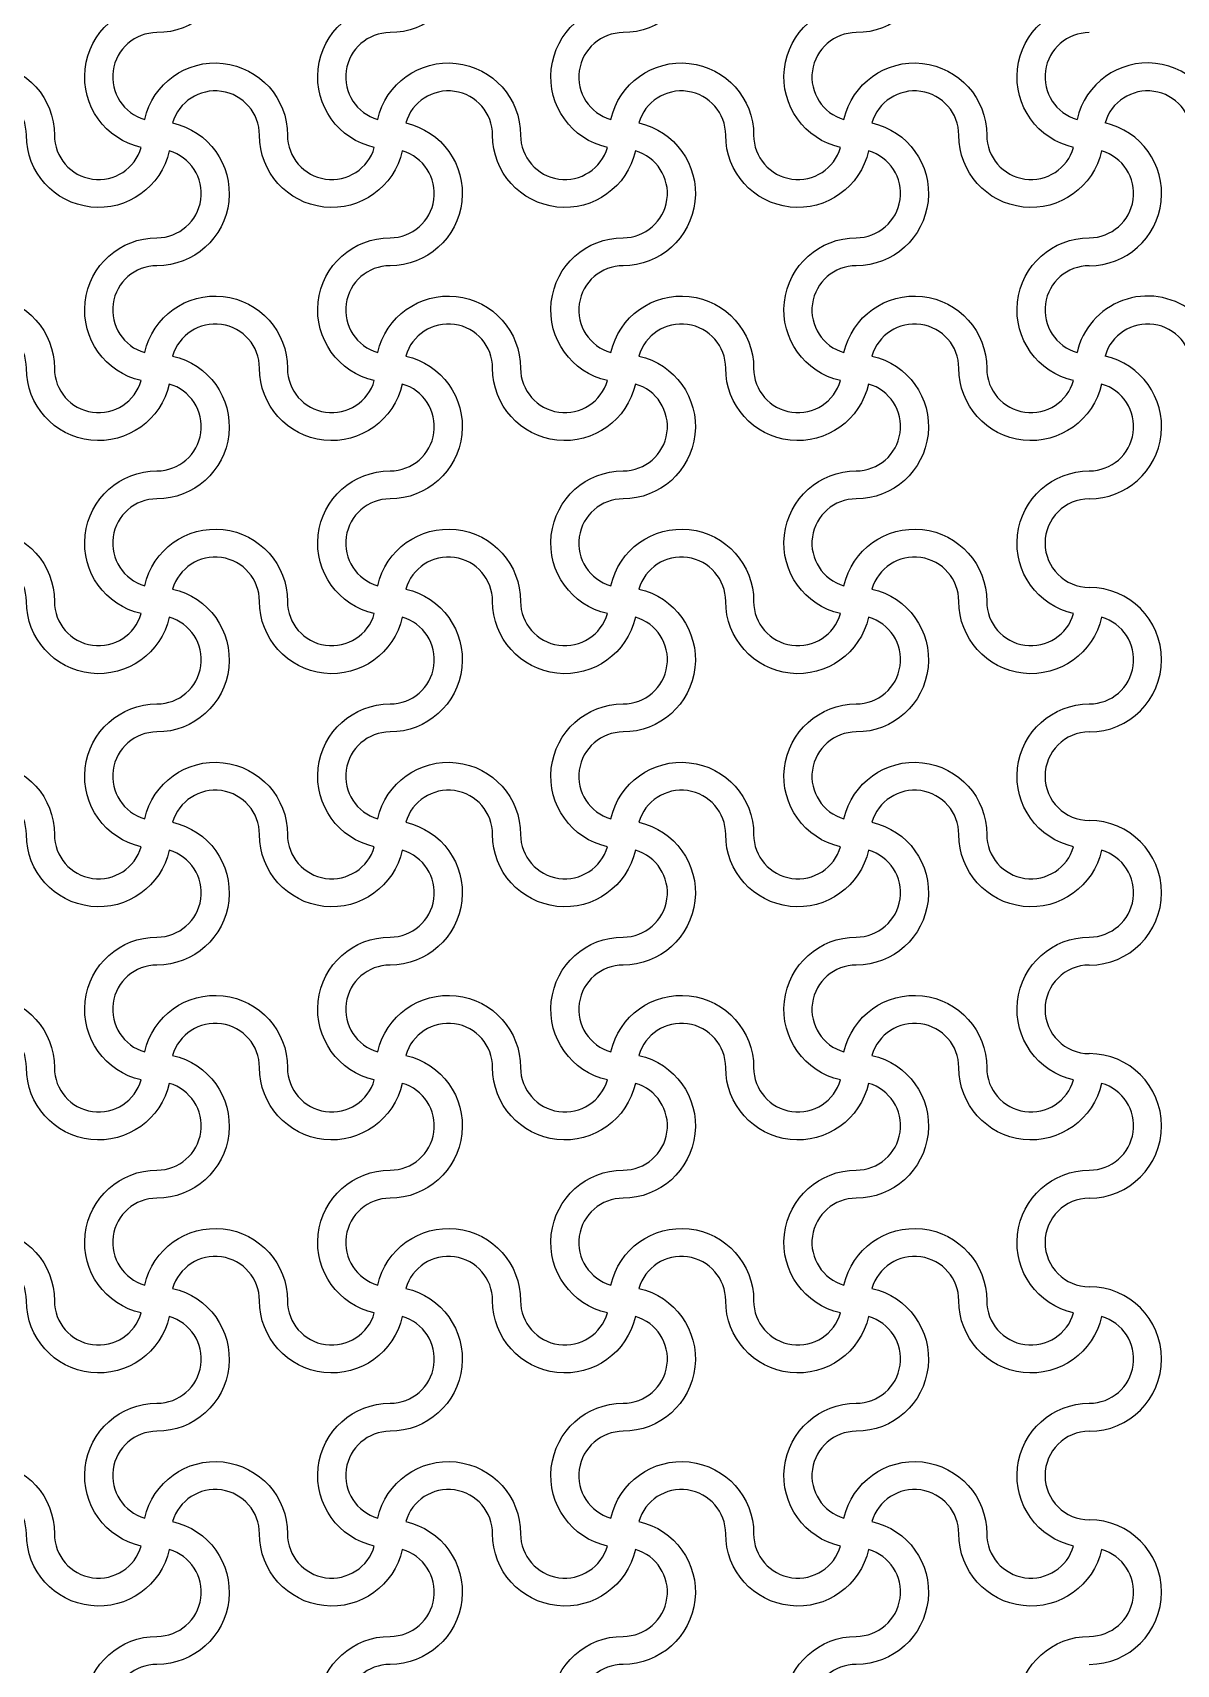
# Model space of a CAD drawing. Header units: millimetres. Extents: x 24 to 345, y 12 to 201.
# Drawn here: x 54.982 to 56.945, y 33.27 to 36.07 of the extents above; entities that cross this region are included whole.
import ezdxf

# ---------------------------------------------------------------- set-up
doc = ezdxf.new("R2010")
doc.units = ezdxf.units.MM
doc.header["$MEASUREMENT"] = 0
doc.layers.add('5th metal (rf+ground)', color=240, linetype='Continuous')

msp = doc.modelspace()

# ---------------------------------------------------------------- linework, layer by layer
at = {"layer": '5th metal (rf+ground)'}
for points in [[(55.21633, 36.26724, -0.8959788), (54.9713, 36.29421, 0.8687853), (54.82227, 36.31524, -0.8959788), (54.7953, 36.07021, 0.8687853), (54.77427, 35.92118, -0.8959788), (55.0193, 35.89421, 0.8687853), (55.16833, 35.87318, -0.8959788), (55.1953, 36.11821, 0.8687853)], [(55.21633, 36.26724, -0.8959788), (54.9713, 36.29421, 0.8687853), (54.82227, 36.31524, -0.8959788), (54.7953, 36.07021, 0.8687853), (54.77427, 35.92118, -0.8959788), (55.0193, 35.89421, 0.8687853), (55.16833, 35.87318, -0.8959788), (55.1953, 36.11821, 0.8687853)], [(55.21633, 36.26724, -0.8959788), (54.9713, 36.29421, 0.8687853), (54.82227, 36.31524, -0.8959788), (54.7953, 36.07021, 0.8687853), (54.77427, 35.92118, -0.8959788), (55.0193, 35.89421, 0.8687853), (55.16833, 35.87318, -0.8959788), (55.1953, 36.11821, 0.8687853)], [(55.21633, 36.26724, -0.8959788), (54.9713, 36.29421, 0.8687853), (54.82227, 36.31524, -0.8959788), (54.7953, 36.07021, 0.8687853), (54.77427, 35.92118, -0.8959788), (55.0193, 35.89421, 0.8687853), (55.16833, 35.87318, -0.8959788), (55.1953, 36.11821, 0.8687853)], [(55.61633, 36.26724, -0.8959788), (55.3713, 36.29421, 0.8687853), (55.22227, 36.31524, -0.8959788), (55.1953, 36.07021, 0.8687853), (55.17427, 35.92118, -0.8959788), (55.4193, 35.89421, 0.8687853), (55.56833, 35.87318, -0.8959788), (55.5953, 36.11821, 0.8687853)], [(55.61633, 36.26724, -0.8959788), (55.3713, 36.29421, 0.8687853), (55.22227, 36.31524, -0.8959788), (55.1953, 36.07021, 0.8687853), (55.17427, 35.92118, -0.8959788), (55.4193, 35.89421, 0.8687853), (55.56833, 35.87318, -0.8959788), (55.5953, 36.11821, 0.8687853)], [(55.61633, 36.26724, -0.8959788), (55.3713, 36.29421, 0.8687853), (55.22227, 36.31524, -0.8959788), (55.1953, 36.07021, 0.8687853), (55.17427, 35.92118, -0.8959788), (55.4193, 35.89421, 0.8687853), (55.56833, 35.87318, -0.8959788), (55.5953, 36.11821, 0.8687853)], [(55.61633, 36.26724, -0.8959788), (55.3713, 36.29421, 0.8687853), (55.22227, 36.31524, -0.8959788), (55.1953, 36.07021, 0.8687853), (55.17427, 35.92118, -0.8959788), (55.4193, 35.89421, 0.8687853), (55.56833, 35.87318, -0.8959788), (55.5953, 36.11821, 0.8687853)], [(56.01633, 36.26724, -0.8959788), (55.7713, 36.29421, 0.8687853), (55.62227, 36.31524, -0.8959788), (55.5953, 36.07021, 0.8687853), (55.57427, 35.92118, -0.8959788), (55.8193, 35.89421, 0.8687853), (55.96833, 35.87318, -0.8959788), (55.9953, 36.11821, 0.8687853)], [(56.01633, 36.26724, -0.8959788), (55.7713, 36.29421, 0.8687853), (55.62227, 36.31524, -0.8959788), (55.5953, 36.07021, 0.8687853), (55.57427, 35.92118, -0.8959788), (55.8193, 35.89421, 0.8687853), (55.96833, 35.87318, -0.8959788), (55.9953, 36.11821, 0.8687853)], [(56.01633, 36.26724, -0.8959788), (55.7713, 36.29421, 0.8687853), (55.62227, 36.31524, -0.8959788), (55.5953, 36.07021, 0.8687853), (55.57427, 35.92118, -0.8959788), (55.8193, 35.89421, 0.8687853), (55.96833, 35.87318, -0.8959788), (55.9953, 36.11821, 0.8687853)], [(56.01633, 36.26724, -0.8959788), (55.7713, 36.29421, 0.8687853), (55.62227, 36.31524, -0.8959788), (55.5953, 36.07021, 0.8687853), (55.57427, 35.92118, -0.8959788), (55.8193, 35.89421, 0.8687853), (55.96833, 35.87318, -0.8959788), (55.9953, 36.11821, 0.8687853)], [(56.41633, 36.26724, -0.8959788), (56.1713, 36.29421, 0.8687853), (56.02227, 36.31524, -0.8959788), (55.9953, 36.07021, 0.8687853), (55.97427, 35.92118, -0.8959788), (56.2193, 35.89421, 0.8687853), (56.36833, 35.87318, -0.8959788), (56.3953, 36.11821, 0.8687853)], [(56.41633, 36.26724, -0.8959788), (56.1713, 36.29421, 0.8687853), (56.02227, 36.31524, -0.8959788), (55.9953, 36.07021, 0.8687853), (55.97427, 35.92118, -0.8959788), (56.2193, 35.89421, 0.8687853), (56.36833, 35.87318, -0.8959788), (56.3953, 36.11821, 0.8687853)], [(56.41633, 36.26724, -0.8959788), (56.1713, 36.29421, 0.8687853), (56.02227, 36.31524, -0.8959788), (55.9953, 36.07021, 0.8687853), (55.97427, 35.92118, -0.8959788), (56.2193, 35.89421, 0.8687853), (56.36833, 35.87318, -0.8959788), (56.3953, 36.11821, 0.8687853)], [(56.41633, 36.26724, -0.8959788), (56.1713, 36.29421, 0.8687853), (56.02227, 36.31524, -0.8959788), (55.9953, 36.07021, 0.8687853), (55.97427, 35.92118, -0.8959788), (56.2193, 35.89421, 0.8687853), (56.36833, 35.87318, -0.8959788), (56.3953, 36.11821, 0.8687853)], [(56.81633, 36.26724, -0.8959788), (56.5713, 36.29421, 0.8687853), (56.42227, 36.31524, -0.8959788), (56.3953, 36.07021, 0.8687853), (56.37427, 35.92118, -0.8959788), (56.6193, 35.89421, 0.8687853), (56.76833, 35.87318, -0.8959788), (56.7953, 36.11821, 0.8687853)], [(56.81633, 36.26724, -0.8959788), (56.5713, 36.29421, 0.8687853), (56.42227, 36.31524, -0.8959788), (56.3953, 36.07021, 0.8687853), (56.37427, 35.92118, -0.8959788), (56.6193, 35.89421, 0.8687853), (56.76833, 35.87318, -0.8959788), (56.7953, 36.11821, 0.8687853)], [(56.81633, 36.26724, -0.8959788), (56.5713, 36.29421, 0.8687853), (56.42227, 36.31524, -0.8959788), (56.3953, 36.07021, 0.8687853), (56.37427, 35.92118, -0.8959788), (56.6193, 35.89421, 0.8687853), (56.76833, 35.87318, -0.8959788), (56.7953, 36.11821, 0.8687853)], [(56.81633, 36.26724, -0.8959788), (56.5713, 36.29421, 0.8687853), (56.42227, 36.31524, -0.8959788), (56.3953, 36.07021, 0.8687853), (56.37427, 35.92118, -0.8959788), (56.6193, 35.89421, 0.8687853), (56.76833, 35.87318, -0.8959788), (56.7953, 36.11821, 0.8687853)], [(55.21633, 35.86724, -0.8959788), (54.9713, 35.89421, 0.8687853), (54.82227, 35.91524, -0.8959788), (54.7953, 35.67021, 0.8687853), (54.77427, 35.52118, -0.8959788), (55.0193, 35.49421, 0.8687853), (55.16833, 35.47318, -0.8959788), (55.1953, 35.71821, 0.8687853)], [(55.21633, 35.86724, -0.8959788), (54.9713, 35.89421, 0.8687853), (54.82227, 35.91524, -0.8959788), (54.7953, 35.67021, 0.8687853), (54.77427, 35.52118, -0.8959788), (55.0193, 35.49421, 0.8687853), (55.16833, 35.47318, -0.8959788), (55.1953, 35.71821, 0.8687853)], [(55.21633, 35.86724, -0.8959788), (54.9713, 35.89421, 0.8687853), (54.82227, 35.91524, -0.8959788), (54.7953, 35.67021, 0.8687853), (54.77427, 35.52118, -0.8959788), (55.0193, 35.49421, 0.8687853), (55.16833, 35.47318, -0.8959788), (55.1953, 35.71821, 0.8687853)], [(55.21633, 35.86724, -0.8959788), (54.9713, 35.89421, 0.8687853), (54.82227, 35.91524, -0.8959788), (54.7953, 35.67021, 0.8687853), (54.77427, 35.52118, -0.8959788), (55.0193, 35.49421, 0.8687853), (55.16833, 35.47318, -0.8959788), (55.1953, 35.71821, 0.8687853)], [(55.61633, 35.86724, -0.8959788), (55.3713, 35.89421, 0.8687853), (55.22227, 35.91524, -0.8959788), (55.1953, 35.67021, 0.8687853), (55.17427, 35.52118, -0.8959788), (55.4193, 35.49421, 0.8687853), (55.56833, 35.47318, -0.8959788), (55.5953, 35.71821, 0.8687853)], [(55.61633, 35.86724, -0.8959788), (55.3713, 35.89421, 0.8687853), (55.22227, 35.91524, -0.8959788), (55.1953, 35.67021, 0.8687853), (55.17427, 35.52118, -0.8959788), (55.4193, 35.49421, 0.8687853), (55.56833, 35.47318, -0.8959788), (55.5953, 35.71821, 0.8687853)], [(55.61633, 35.86724, -0.8959788), (55.3713, 35.89421, 0.8687853), (55.22227, 35.91524, -0.8959788), (55.1953, 35.67021, 0.8687853), (55.17427, 35.52118, -0.8959788), (55.4193, 35.49421, 0.8687853), (55.56833, 35.47318, -0.8959788), (55.5953, 35.71821, 0.8687853)], [(55.61633, 35.86724, -0.8959788), (55.3713, 35.89421, 0.8687853), (55.22227, 35.91524, -0.8959788), (55.1953, 35.67021, 0.8687853), (55.17427, 35.52118, -0.8959788), (55.4193, 35.49421, 0.8687853), (55.56833, 35.47318, -0.8959788), (55.5953, 35.71821, 0.8687853)], [(56.01633, 35.86724, -0.8959788), (55.7713, 35.89421, 0.8687853), (55.62227, 35.91524, -0.8959788), (55.5953, 35.67021, 0.8687853), (55.57427, 35.52118, -0.8959788), (55.8193, 35.49421, 0.8687853), (55.96833, 35.47318, -0.8959788), (55.9953, 35.71821, 0.8687853)], [(56.01633, 35.86724, -0.8959788), (55.7713, 35.89421, 0.8687853), (55.62227, 35.91524, -0.8959788), (55.5953, 35.67021, 0.8687853), (55.57427, 35.52118, -0.8959788), (55.8193, 35.49421, 0.8687853), (55.96833, 35.47318, -0.8959788), (55.9953, 35.71821, 0.8687853)], [(56.01633, 35.86724, -0.8959788), (55.7713, 35.89421, 0.8687853), (55.62227, 35.91524, -0.8959788), (55.5953, 35.67021, 0.8687853), (55.57427, 35.52118, -0.8959788), (55.8193, 35.49421, 0.8687853), (55.96833, 35.47318, -0.8959788), (55.9953, 35.71821, 0.8687853)], [(56.01633, 35.86724, -0.8959788), (55.7713, 35.89421, 0.8687853), (55.62227, 35.91524, -0.8959788), (55.5953, 35.67021, 0.8687853), (55.57427, 35.52118, -0.8959788), (55.8193, 35.49421, 0.8687853), (55.96833, 35.47318, -0.8959788), (55.9953, 35.71821, 0.8687853)], [(56.41633, 35.86724, -0.8959788), (56.1713, 35.89421, 0.8687853), (56.02227, 35.91524, -0.8959788), (55.9953, 35.67021, 0.8687853), (55.97427, 35.52118, -0.8959788), (56.2193, 35.49421, 0.8687853), (56.36833, 35.47318, -0.8959788), (56.3953, 35.71821, 0.8687853)], [(56.41633, 35.86724, -0.8959788), (56.1713, 35.89421, 0.8687853), (56.02227, 35.91524, -0.8959788), (55.9953, 35.67021, 0.8687853), (55.97427, 35.52118, -0.8959788), (56.2193, 35.49421, 0.8687853), (56.36833, 35.47318, -0.8959788), (56.3953, 35.71821, 0.8687853)], [(56.41633, 35.86724, -0.8959788), (56.1713, 35.89421, 0.8687853), (56.02227, 35.91524, -0.8959788), (55.9953, 35.67021, 0.8687853), (55.97427, 35.52118, -0.8959788), (56.2193, 35.49421, 0.8687853), (56.36833, 35.47318, -0.8959788), (56.3953, 35.71821, 0.8687853)], [(56.41633, 35.86724, -0.8959788), (56.1713, 35.89421, 0.8687853), (56.02227, 35.91524, -0.8959788), (55.9953, 35.67021, 0.8687853), (55.97427, 35.52118, -0.8959788), (56.2193, 35.49421, 0.8687853), (56.36833, 35.47318, -0.8959788), (56.3953, 35.71821, 0.8687853)], [(56.81633, 35.86724, -0.8959788), (56.5713, 35.89421, 0.8687853), (56.42227, 35.91524, -0.8959788), (56.3953, 35.67021, 0.8687853), (56.37427, 35.52118, -0.8959788), (56.6193, 35.49421, 0.8687853), (56.76833, 35.47318, -0.8959788), (56.7953, 35.71821, 0.8687853)], [(56.81633, 35.86724, -0.8959788), (56.5713, 35.89421, 0.8687853), (56.42227, 35.91524, -0.8959788), (56.3953, 35.67021, 0.8687853), (56.37427, 35.52118, -0.8959788), (56.6193, 35.49421, 0.8687853), (56.76833, 35.47318, -0.8959788), (56.7953, 35.71821, 0.8687853)], [(56.81633, 35.86724, -0.8959788), (56.5713, 35.89421, 0.8687853), (56.42227, 35.91524, -0.8959788), (56.3953, 35.67021, 0.8687853), (56.37427, 35.52118, -0.8959788), (56.6193, 35.49421, 0.8687853), (56.76833, 35.47318, -0.8959788), (56.7953, 35.71821, 0.8687853)], [(56.81633, 35.86724, -0.8959788), (56.5713, 35.89421, 0.8687853), (56.42227, 35.91524, -0.8959788), (56.3953, 35.67021, 0.8687853), (56.37427, 35.52118, -0.8959788), (56.6193, 35.49421, 0.8687853), (56.76833, 35.47318, -0.8959788), (56.7953, 35.71821, 0.8687853)], [(55.21633, 35.46724, -0.8959788), (54.9713, 35.49421, 0.8687853), (54.82227, 35.51524, -0.8959788), (54.7953, 35.27021, 0.8687853), (54.77427, 35.12118, -0.8959788), (55.0193, 35.09421, 0.8687853), (55.16833, 35.07318, -0.8959788), (55.1953, 35.31821, 0.8687853)], [(55.21633, 35.46724, -0.8959788), (54.9713, 35.49421, 0.8687853), (54.82227, 35.51524, -0.8959788), (54.7953, 35.27021, 0.8687853), (54.77427, 35.12118, -0.8959788), (55.0193, 35.09421, 0.8687853), (55.16833, 35.07318, -0.8959788), (55.1953, 35.31821, 0.8687853)], [(55.21633, 35.46724, -0.8959788), (54.9713, 35.49421, 0.8687853), (54.82227, 35.51524, -0.8959788), (54.7953, 35.27021, 0.8687853), (54.77427, 35.12118, -0.8959788), (55.0193, 35.09421, 0.8687853), (55.16833, 35.07318, -0.8959788), (55.1953, 35.31821, 0.8687853)], [(55.21633, 35.46724, -0.8959788), (54.9713, 35.49421, 0.8687853), (54.82227, 35.51524, -0.8959788), (54.7953, 35.27021, 0.8687853), (54.77427, 35.12118, -0.8959788), (55.0193, 35.09421, 0.8687853), (55.16833, 35.07318, -0.8959788), (55.1953, 35.31821, 0.8687853)], [(55.61633, 35.46724, -0.8959788), (55.3713, 35.49421, 0.8687853), (55.22227, 35.51524, -0.8959788), (55.1953, 35.27021, 0.8687853), (55.17427, 35.12118, -0.8959788), (55.4193, 35.09421, 0.8687853), (55.56833, 35.07318, -0.8959788), (55.5953, 35.31821, 0.8687853)], [(55.61633, 35.46724, -0.8959788), (55.3713, 35.49421, 0.8687853), (55.22227, 35.51524, -0.8959788), (55.1953, 35.27021, 0.8687853), (55.17427, 35.12118, -0.8959788), (55.4193, 35.09421, 0.8687853), (55.56833, 35.07318, -0.8959788), (55.5953, 35.31821, 0.8687853)], [(55.61633, 35.46724, -0.8959788), (55.3713, 35.49421, 0.8687853), (55.22227, 35.51524, -0.8959788), (55.1953, 35.27021, 0.8687853), (55.17427, 35.12118, -0.8959788), (55.4193, 35.09421, 0.8687853), (55.56833, 35.07318, -0.8959788), (55.5953, 35.31821, 0.8687853)], [(55.61633, 35.46724, -0.8959788), (55.3713, 35.49421, 0.8687853), (55.22227, 35.51524, -0.8959788), (55.1953, 35.27021, 0.8687853), (55.17427, 35.12118, -0.8959788), (55.4193, 35.09421, 0.8687853), (55.56833, 35.07318, -0.8959788), (55.5953, 35.31821, 0.8687853)], [(56.01633, 35.46724, -0.8959788), (55.7713, 35.49421, 0.8687853), (55.62227, 35.51524, -0.8959788), (55.5953, 35.27021, 0.8687853), (55.57427, 35.12118, -0.8959788), (55.8193, 35.09421, 0.8687853), (55.96833, 35.07318, -0.8959788), (55.9953, 35.31821, 0.8687853)], [(56.01633, 35.46724, -0.8959788), (55.7713, 35.49421, 0.8687853), (55.62227, 35.51524, -0.8959788), (55.5953, 35.27021, 0.8687853), (55.57427, 35.12118, -0.8959788), (55.8193, 35.09421, 0.8687853), (55.96833, 35.07318, -0.8959788), (55.9953, 35.31821, 0.8687853)], [(56.01633, 35.46724, -0.8959788), (55.7713, 35.49421, 0.8687853), (55.62227, 35.51524, -0.8959788), (55.5953, 35.27021, 0.8687853), (55.57427, 35.12118, -0.8959788), (55.8193, 35.09421, 0.8687853), (55.96833, 35.07318, -0.8959788), (55.9953, 35.31821, 0.8687853)], [(56.01633, 35.46724, -0.8959788), (55.7713, 35.49421, 0.8687853), (55.62227, 35.51524, -0.8959788), (55.5953, 35.27021, 0.8687853), (55.57427, 35.12118, -0.8959788), (55.8193, 35.09421, 0.8687853), (55.96833, 35.07318, -0.8959788), (55.9953, 35.31821, 0.8687853)], [(56.41633, 35.46724, -0.8959788), (56.1713, 35.49421, 0.8687853), (56.02227, 35.51524, -0.8959788), (55.9953, 35.27021, 0.8687853), (55.97427, 35.12118, -0.8959788), (56.2193, 35.09421, 0.8687853), (56.36833, 35.07318, -0.8959788), (56.3953, 35.31821, 0.8687853)], [(56.41633, 35.46724, -0.8959788), (56.1713, 35.49421, 0.8687853), (56.02227, 35.51524, -0.8959788), (55.9953, 35.27021, 0.8687853), (55.97427, 35.12118, -0.8959788), (56.2193, 35.09421, 0.8687853), (56.36833, 35.07318, -0.8959788), (56.3953, 35.31821, 0.8687853)], [(56.41633, 35.46724, -0.8959788), (56.1713, 35.49421, 0.8687853), (56.02227, 35.51524, -0.8959788), (55.9953, 35.27021, 0.8687853), (55.97427, 35.12118, -0.8959788), (56.2193, 35.09421, 0.8687853), (56.36833, 35.07318, -0.8959788), (56.3953, 35.31821, 0.8687853)], [(56.41633, 35.46724, -0.8959788), (56.1713, 35.49421, 0.8687853), (56.02227, 35.51524, -0.8959788), (55.9953, 35.27021, 0.8687853), (55.97427, 35.12118, -0.8959788), (56.2193, 35.09421, 0.8687853), (56.36833, 35.07318, -0.8959788), (56.3953, 35.31821, 0.8687853)], [(56.81633, 35.46724, -0.8959788), (56.5713, 35.49421, 0.8687853), (56.42227, 35.51524, -0.8959788), (56.3953, 35.27021, 0.8687853), (56.37427, 35.12118, -0.8959788), (56.6193, 35.09421, 0.8687853), (56.76833, 35.07318, -0.8959788), (56.7953, 35.31821, 0.8687853)], [(56.81633, 35.46724, -0.8959788), (56.5713, 35.49421, 0.8687853), (56.42227, 35.51524, -0.8959788), (56.3953, 35.27021, 0.8687853), (56.37427, 35.12118, -0.8959788), (56.6193, 35.09421, 0.8687853), (56.76833, 35.07318, -0.8959788), (56.7953, 35.31821, 0.8687853)], [(56.81633, 35.46724, -0.8959788), (56.5713, 35.49421, 0.8687853), (56.42227, 35.51524, -0.8959788), (56.3953, 35.27021, 0.8687853), (56.37427, 35.12118, -0.8959788), (56.6193, 35.09421, 0.8687853), (56.76833, 35.07318, -0.8959788), (56.7953, 35.31821, 0.8687853)], [(56.81633, 35.46724, -0.8959788), (56.5713, 35.49421, 0.8687853), (56.42227, 35.51524, -0.8959788), (56.3953, 35.27021, 0.8687853), (56.37427, 35.12118, -0.8959788), (56.6193, 35.09421, 0.8687853), (56.76833, 35.07318, -0.8959788), (56.7953, 35.31821, 0.8687853)], [(55.21633, 35.06724, -0.8959788), (54.9713, 35.09421, 0.8687853), (54.82227, 35.11524, -0.8959788), (54.7953, 34.87021, 0.8687853), (54.77427, 34.72118, -0.8959788), (55.0193, 34.69421, 0.8687853), (55.16833, 34.67318, -0.8959788), (55.1953, 34.91821, 0.8687853)], [(55.21633, 35.06724, -0.8959788), (54.9713, 35.09421, 0.8687853), (54.82227, 35.11524, -0.8959788), (54.7953, 34.87021, 0.8687853), (54.77427, 34.72118, -0.8959788), (55.0193, 34.69421, 0.8687853), (55.16833, 34.67318, -0.8959788), (55.1953, 34.91821, 0.8687853)], [(55.21633, 35.06724, -0.8959788), (54.9713, 35.09421, 0.8687853), (54.82227, 35.11524, -0.8959788), (54.7953, 34.87021, 0.8687853), (54.77427, 34.72118, -0.8959788), (55.0193, 34.69421, 0.8687853), (55.16833, 34.67318, -0.8959788), (55.1953, 34.91821, 0.8687853)], [(55.21633, 35.06724, -0.8959788), (54.9713, 35.09421, 0.8687853), (54.82227, 35.11524, -0.8959788), (54.7953, 34.87021, 0.8687853), (54.77427, 34.72118, -0.8959788), (55.0193, 34.69421, 0.8687853), (55.16833, 34.67318, -0.8959788), (55.1953, 34.91821, 0.8687853)], [(55.61633, 35.06724, -0.8959788), (55.3713, 35.09421, 0.8687853), (55.22227, 35.11524, -0.8959788), (55.1953, 34.87021, 0.8687853), (55.17427, 34.72118, -0.8959788), (55.4193, 34.69421, 0.8687853), (55.56833, 34.67318, -0.8959788), (55.5953, 34.91821, 0.8687853)], [(55.61633, 35.06724, -0.8959788), (55.3713, 35.09421, 0.8687853), (55.22227, 35.11524, -0.8959788), (55.1953, 34.87021, 0.8687853), (55.17427, 34.72118, -0.8959788), (55.4193, 34.69421, 0.8687853), (55.56833, 34.67318, -0.8959788), (55.5953, 34.91821, 0.8687853)], [(55.61633, 35.06724, -0.8959788), (55.3713, 35.09421, 0.8687853), (55.22227, 35.11524, -0.8959788), (55.1953, 34.87021, 0.8687853), (55.17427, 34.72118, -0.8959788), (55.4193, 34.69421, 0.8687853), (55.56833, 34.67318, -0.8959788), (55.5953, 34.91821, 0.8687853)], [(55.61633, 35.06724, -0.8959788), (55.3713, 35.09421, 0.8687853), (55.22227, 35.11524, -0.8959788), (55.1953, 34.87021, 0.8687853), (55.17427, 34.72118, -0.8959788), (55.4193, 34.69421, 0.8687853), (55.56833, 34.67318, -0.8959788), (55.5953, 34.91821, 0.8687853)], [(56.01633, 35.06724, -0.8959788), (55.7713, 35.09421, 0.8687853), (55.62227, 35.11524, -0.8959788), (55.5953, 34.87021, 0.8687853), (55.57427, 34.72118, -0.8959788), (55.8193, 34.69421, 0.8687853), (55.96833, 34.67318, -0.8959788), (55.9953, 34.91821, 0.8687853)], [(56.01633, 35.06724, -0.8959788), (55.7713, 35.09421, 0.8687853), (55.62227, 35.11524, -0.8959788), (55.5953, 34.87021, 0.8687853), (55.57427, 34.72118, -0.8959788), (55.8193, 34.69421, 0.8687853), (55.96833, 34.67318, -0.8959788), (55.9953, 34.91821, 0.8687853)], [(56.01633, 35.06724, -0.8959788), (55.7713, 35.09421, 0.8687853), (55.62227, 35.11524, -0.8959788), (55.5953, 34.87021, 0.8687853), (55.57427, 34.72118, -0.8959788), (55.8193, 34.69421, 0.8687853), (55.96833, 34.67318, -0.8959788), (55.9953, 34.91821, 0.8687853)], [(56.01633, 35.06724, -0.8959788), (55.7713, 35.09421, 0.8687853), (55.62227, 35.11524, -0.8959788), (55.5953, 34.87021, 0.8687853), (55.57427, 34.72118, -0.8959788), (55.8193, 34.69421, 0.8687853), (55.96833, 34.67318, -0.8959788), (55.9953, 34.91821, 0.8687853)], [(56.41633, 35.06724, -0.8959788), (56.1713, 35.09421, 0.8687853), (56.02227, 35.11524, -0.8959788), (55.9953, 34.87021, 0.8687853), (55.97427, 34.72118, -0.8959788), (56.2193, 34.69421, 0.8687853), (56.36833, 34.67318, -0.8959788), (56.3953, 34.91821, 0.8687853)], [(56.41633, 35.06724, -0.8959788), (56.1713, 35.09421, 0.8687853), (56.02227, 35.11524, -0.8959788), (55.9953, 34.87021, 0.8687853), (55.97427, 34.72118, -0.8959788), (56.2193, 34.69421, 0.8687853), (56.36833, 34.67318, -0.8959788), (56.3953, 34.91821, 0.8687853)], [(56.41633, 35.06724, -0.8959788), (56.1713, 35.09421, 0.8687853), (56.02227, 35.11524, -0.8959788), (55.9953, 34.87021, 0.8687853), (55.97427, 34.72118, -0.8959788), (56.2193, 34.69421, 0.8687853), (56.36833, 34.67318, -0.8959788), (56.3953, 34.91821, 0.8687853)], [(56.41633, 35.06724, -0.8959788), (56.1713, 35.09421, 0.8687853), (56.02227, 35.11524, -0.8959788), (55.9953, 34.87021, 0.8687853), (55.97427, 34.72118, -0.8959788), (56.2193, 34.69421, 0.8687853), (56.36833, 34.67318, -0.8959788), (56.3953, 34.91821, 0.8687853)], [(56.81633, 35.06724, -0.8959788), (56.5713, 35.09421, 0.8687853), (56.42227, 35.11524, -0.8959788), (56.3953, 34.87021, 0.8687853), (56.37427, 34.72118, -0.8959788), (56.6193, 34.69421, 0.8687853), (56.76833, 34.67318, -0.8959788), (56.7953, 34.91821, 0.8687853)], [(56.81633, 35.06724, -0.8959788), (56.5713, 35.09421, 0.8687853), (56.42227, 35.11524, -0.8959788), (56.3953, 34.87021, 0.8687853), (56.37427, 34.72118, -0.8959788), (56.6193, 34.69421, 0.8687853), (56.76833, 34.67318, -0.8959788), (56.7953, 34.91821, 0.8687853)], [(56.81633, 35.06724, -0.8959788), (56.5713, 35.09421, 0.8687853), (56.42227, 35.11524, -0.8959788), (56.3953, 34.87021, 0.8687853), (56.37427, 34.72118, -0.8959788), (56.6193, 34.69421, 0.8687853), (56.76833, 34.67318, -0.8959788), (56.7953, 34.91821, 0.8687853)], [(56.81633, 35.06724, -0.8959788), (56.5713, 35.09421, 0.8687853), (56.42227, 35.11524, -0.8959788), (56.3953, 34.87021, 0.8687853), (56.37427, 34.72118, -0.8959788), (56.6193, 34.69421, 0.8687853), (56.76833, 34.67318, -0.8959788), (56.7953, 34.91821, 0.8687853)], [(55.21633, 34.66724, -0.8959788), (54.9713, 34.69421, 0.8687853), (54.82227, 34.71524, -0.8959788), (54.7953, 34.47021, 0.8687853), (54.77427, 34.32118, -0.8959788), (55.0193, 34.29421, 0.8687853), (55.16833, 34.27318, -0.8959788), (55.1953, 34.51821, 0.8687853)], [(55.21633, 34.66724, -0.8959788), (54.9713, 34.69421, 0.8687853), (54.82227, 34.71524, -0.8959788), (54.7953, 34.47021, 0.8687853), (54.77427, 34.32118, -0.8959788), (55.0193, 34.29421, 0.8687853), (55.16833, 34.27318, -0.8959788), (55.1953, 34.51821, 0.8687853)], [(55.21633, 34.66724, -0.8959788), (54.9713, 34.69421, 0.8687853), (54.82227, 34.71524, -0.8959788), (54.7953, 34.47021, 0.8687853), (54.77427, 34.32118, -0.8959788), (55.0193, 34.29421, 0.8687853), (55.16833, 34.27318, -0.8959788), (55.1953, 34.51821, 0.8687853)], [(55.21633, 34.66724, -0.8959788), (54.9713, 34.69421, 0.8687853), (54.82227, 34.71524, -0.8959788), (54.7953, 34.47021, 0.8687853), (54.77427, 34.32118, -0.8959788), (55.0193, 34.29421, 0.8687853), (55.16833, 34.27318, -0.8959788), (55.1953, 34.51821, 0.8687853)], [(55.61633, 34.66724, -0.8959788), (55.3713, 34.69421, 0.8687853), (55.22227, 34.71524, -0.8959788), (55.1953, 34.47021, 0.8687853), (55.17427, 34.32118, -0.8959788), (55.4193, 34.29421, 0.8687853), (55.56833, 34.27318, -0.8959788), (55.5953, 34.51821, 0.8687853)], [(55.61633, 34.66724, -0.8959788), (55.3713, 34.69421, 0.8687853), (55.22227, 34.71524, -0.8959788), (55.1953, 34.47021, 0.8687853), (55.17427, 34.32118, -0.8959788), (55.4193, 34.29421, 0.8687853), (55.56833, 34.27318, -0.8959788), (55.5953, 34.51821, 0.8687853)], [(55.61633, 34.66724, -0.8959788), (55.3713, 34.69421, 0.8687853), (55.22227, 34.71524, -0.8959788), (55.1953, 34.47021, 0.8687853), (55.17427, 34.32118, -0.8959788), (55.4193, 34.29421, 0.8687853), (55.56833, 34.27318, -0.8959788), (55.5953, 34.51821, 0.8687853)], [(55.61633, 34.66724, -0.8959788), (55.3713, 34.69421, 0.8687853), (55.22227, 34.71524, -0.8959788), (55.1953, 34.47021, 0.8687853), (55.17427, 34.32118, -0.8959788), (55.4193, 34.29421, 0.8687853), (55.56833, 34.27318, -0.8959788), (55.5953, 34.51821, 0.8687853)], [(56.01633, 34.66724, -0.8959788), (55.7713, 34.69421, 0.8687853), (55.62227, 34.71524, -0.8959788), (55.5953, 34.47021, 0.8687853), (55.57427, 34.32118, -0.8959788), (55.8193, 34.29421, 0.8687853), (55.96833, 34.27318, -0.8959788), (55.9953, 34.51821, 0.8687853)], [(56.01633, 34.66724, -0.8959788), (55.7713, 34.69421, 0.8687853), (55.62227, 34.71524, -0.8959788), (55.5953, 34.47021, 0.8687853), (55.57427, 34.32118, -0.8959788), (55.8193, 34.29421, 0.8687853), (55.96833, 34.27318, -0.8959788), (55.9953, 34.51821, 0.8687853)], [(56.01633, 34.66724, -0.8959788), (55.7713, 34.69421, 0.8687853), (55.62227, 34.71524, -0.8959788), (55.5953, 34.47021, 0.8687853), (55.57427, 34.32118, -0.8959788), (55.8193, 34.29421, 0.8687853), (55.96833, 34.27318, -0.8959788), (55.9953, 34.51821, 0.8687853)], [(56.01633, 34.66724, -0.8959788), (55.7713, 34.69421, 0.8687853), (55.62227, 34.71524, -0.8959788), (55.5953, 34.47021, 0.8687853), (55.57427, 34.32118, -0.8959788), (55.8193, 34.29421, 0.8687853), (55.96833, 34.27318, -0.8959788), (55.9953, 34.51821, 0.8687853)], [(56.41633, 34.66724, -0.8959788), (56.1713, 34.69421, 0.8687853), (56.02227, 34.71524, -0.8959788), (55.9953, 34.47021, 0.8687853), (55.97427, 34.32118, -0.8959788), (56.2193, 34.29421, 0.8687853), (56.36833, 34.27318, -0.8959788), (56.3953, 34.51821, 0.8687853)], [(56.41633, 34.66724, -0.8959788), (56.1713, 34.69421, 0.8687853), (56.02227, 34.71524, -0.8959788), (55.9953, 34.47021, 0.8687853), (55.97427, 34.32118, -0.8959788), (56.2193, 34.29421, 0.8687853), (56.36833, 34.27318, -0.8959788), (56.3953, 34.51821, 0.8687853)], [(56.41633, 34.66724, -0.8959788), (56.1713, 34.69421, 0.8687853), (56.02227, 34.71524, -0.8959788), (55.9953, 34.47021, 0.8687853), (55.97427, 34.32118, -0.8959788), (56.2193, 34.29421, 0.8687853), (56.36833, 34.27318, -0.8959788), (56.3953, 34.51821, 0.8687853)], [(56.41633, 34.66724, -0.8959788), (56.1713, 34.69421, 0.8687853), (56.02227, 34.71524, -0.8959788), (55.9953, 34.47021, 0.8687853), (55.97427, 34.32118, -0.8959788), (56.2193, 34.29421, 0.8687853), (56.36833, 34.27318, -0.8959788), (56.3953, 34.51821, 0.8687853)], [(56.81633, 34.66724, -0.8959788), (56.5713, 34.69421, 0.8687853), (56.42227, 34.71524, -0.8959788), (56.3953, 34.47021, 0.8687853), (56.37427, 34.32118, -0.8959788), (56.6193, 34.29421, 0.8687853), (56.76833, 34.27318, -0.8959788), (56.7953, 34.51821, 0.8687853)], [(56.81633, 34.66724, -0.8959788), (56.5713, 34.69421, 0.8687853), (56.42227, 34.71524, -0.8959788), (56.3953, 34.47021, 0.8687853), (56.37427, 34.32118, -0.8959788), (56.6193, 34.29421, 0.8687853), (56.76833, 34.27318, -0.8959788), (56.7953, 34.51821, 0.8687853)], [(56.81633, 34.66724, -0.8959788), (56.5713, 34.69421, 0.8687853), (56.42227, 34.71524, -0.8959788), (56.3953, 34.47021, 0.8687853), (56.37427, 34.32118, -0.8959788), (56.6193, 34.29421, 0.8687853), (56.76833, 34.27318, -0.8959788), (56.7953, 34.51821, 0.8687853)], [(56.81633, 34.66724, -0.8959788), (56.5713, 34.69421, 0.8687853), (56.42227, 34.71524, -0.8959788), (56.3953, 34.47021, 0.8687853), (56.37427, 34.32118, -0.8959788), (56.6193, 34.29421, 0.8687853), (56.76833, 34.27318, -0.8959788), (56.7953, 34.51821, 0.8687853)], [(55.21633, 34.26724, -0.8959788), (54.9713, 34.29421, 0.8687853), (54.82227, 34.31524, -0.8959788), (54.7953, 34.07021, 0.8687853), (54.77427, 33.92118, -0.8959788), (55.0193, 33.89421, 0.8687853), (55.16833, 33.87318, -0.8959788), (55.1953, 34.11821, 0.8687853)], [(55.21633, 34.26724, -0.8959788), (54.9713, 34.29421, 0.8687853), (54.82227, 34.31524, -0.8959788), (54.7953, 34.07021, 0.8687853), (54.77427, 33.92118, -0.8959788), (55.0193, 33.89421, 0.8687853), (55.16833, 33.87318, -0.8959788), (55.1953, 34.11821, 0.8687853)], [(55.21633, 34.26724, -0.8959788), (54.9713, 34.29421, 0.8687853), (54.82227, 34.31524, -0.8959788), (54.7953, 34.07021, 0.8687853), (54.77427, 33.92118, -0.8959788), (55.0193, 33.89421, 0.8687853), (55.16833, 33.87318, -0.8959788), (55.1953, 34.11821, 0.8687853)], [(55.21633, 34.26724, -0.8959788), (54.9713, 34.29421, 0.8687853), (54.82227, 34.31524, -0.8959788), (54.7953, 34.07021, 0.8687853), (54.77427, 33.92118, -0.8959788), (55.0193, 33.89421, 0.8687853), (55.16833, 33.87318, -0.8959788), (55.1953, 34.11821, 0.8687853)], [(55.61633, 34.26724, -0.8959788), (55.3713, 34.29421, 0.8687853), (55.22227, 34.31524, -0.8959788), (55.1953, 34.07021, 0.8687853), (55.17427, 33.92118, -0.8959788), (55.4193, 33.89421, 0.8687853), (55.56833, 33.87318, -0.8959788), (55.5953, 34.11821, 0.8687853)], [(55.61633, 34.26724, -0.8959788), (55.3713, 34.29421, 0.8687853), (55.22227, 34.31524, -0.8959788), (55.1953, 34.07021, 0.8687853), (55.17427, 33.92118, -0.8959788), (55.4193, 33.89421, 0.8687853), (55.56833, 33.87318, -0.8959788), (55.5953, 34.11821, 0.8687853)], [(55.61633, 34.26724, -0.8959788), (55.3713, 34.29421, 0.8687853), (55.22227, 34.31524, -0.8959788), (55.1953, 34.07021, 0.8687853), (55.17427, 33.92118, -0.8959788), (55.4193, 33.89421, 0.8687853), (55.56833, 33.87318, -0.8959788), (55.5953, 34.11821, 0.8687853)], [(55.61633, 34.26724, -0.8959788), (55.3713, 34.29421, 0.8687853), (55.22227, 34.31524, -0.8959788), (55.1953, 34.07021, 0.8687853), (55.17427, 33.92118, -0.8959788), (55.4193, 33.89421, 0.8687853), (55.56833, 33.87318, -0.8959788), (55.5953, 34.11821, 0.8687853)], [(56.01633, 34.26724, -0.8959788), (55.7713, 34.29421, 0.8687853), (55.62227, 34.31524, -0.8959788), (55.5953, 34.07021, 0.8687853), (55.57427, 33.92118, -0.8959788), (55.8193, 33.89421, 0.8687853), (55.96833, 33.87318, -0.8959788), (55.9953, 34.11821, 0.8687853)], [(56.01633, 34.26724, -0.8959788), (55.7713, 34.29421, 0.8687853), (55.62227, 34.31524, -0.8959788), (55.5953, 34.07021, 0.8687853), (55.57427, 33.92118, -0.8959788), (55.8193, 33.89421, 0.8687853), (55.96833, 33.87318, -0.8959788), (55.9953, 34.11821, 0.8687853)], [(56.01633, 34.26724, -0.8959788), (55.7713, 34.29421, 0.8687853), (55.62227, 34.31524, -0.8959788), (55.5953, 34.07021, 0.8687853), (55.57427, 33.92118, -0.8959788), (55.8193, 33.89421, 0.8687853), (55.96833, 33.87318, -0.8959788), (55.9953, 34.11821, 0.8687853)], [(56.01633, 34.26724, -0.8959788), (55.7713, 34.29421, 0.8687853), (55.62227, 34.31524, -0.8959788), (55.5953, 34.07021, 0.8687853), (55.57427, 33.92118, -0.8959788), (55.8193, 33.89421, 0.8687853), (55.96833, 33.87318, -0.8959788), (55.9953, 34.11821, 0.8687853)], [(56.41633, 34.26724, -0.8959788), (56.1713, 34.29421, 0.8687853), (56.02227, 34.31524, -0.8959788), (55.9953, 34.07021, 0.8687853), (55.97427, 33.92118, -0.8959788), (56.2193, 33.89421, 0.8687853), (56.36833, 33.87318, -0.8959788), (56.3953, 34.11821, 0.8687853)], [(56.41633, 34.26724, -0.8959788), (56.1713, 34.29421, 0.8687853), (56.02227, 34.31524, -0.8959788), (55.9953, 34.07021, 0.8687853), (55.97427, 33.92118, -0.8959788), (56.2193, 33.89421, 0.8687853), (56.36833, 33.87318, -0.8959788), (56.3953, 34.11821, 0.8687853)], [(56.41633, 34.26724, -0.8959788), (56.1713, 34.29421, 0.8687853), (56.02227, 34.31524, -0.8959788), (55.9953, 34.07021, 0.8687853), (55.97427, 33.92118, -0.8959788), (56.2193, 33.89421, 0.8687853), (56.36833, 33.87318, -0.8959788), (56.3953, 34.11821, 0.8687853)], [(56.41633, 34.26724, -0.8959788), (56.1713, 34.29421, 0.8687853), (56.02227, 34.31524, -0.8959788), (55.9953, 34.07021, 0.8687853), (55.97427, 33.92118, -0.8959788), (56.2193, 33.89421, 0.8687853), (56.36833, 33.87318, -0.8959788), (56.3953, 34.11821, 0.8687853)], [(56.81633, 34.26724, -0.8959788), (56.5713, 34.29421, 0.8687853), (56.42227, 34.31524, -0.8959788), (56.3953, 34.07021, 0.8687853), (56.37427, 33.92118, -0.8959788), (56.6193, 33.89421, 0.8687853), (56.76833, 33.87318, -0.8959788), (56.7953, 34.11821, 0.8687853)], [(56.81633, 34.26724, -0.8959788), (56.5713, 34.29421, 0.8687853), (56.42227, 34.31524, -0.8959788), (56.3953, 34.07021, 0.8687853), (56.37427, 33.92118, -0.8959788), (56.6193, 33.89421, 0.8687853), (56.76833, 33.87318, -0.8959788), (56.7953, 34.11821, 0.8687853)], [(56.81633, 34.26724, -0.8959788), (56.5713, 34.29421, 0.8687853), (56.42227, 34.31524, -0.8959788), (56.3953, 34.07021, 0.8687853), (56.37427, 33.92118, -0.8959788), (56.6193, 33.89421, 0.8687853), (56.76833, 33.87318, -0.8959788), (56.7953, 34.11821, 0.8687853)], [(56.81633, 34.26724, -0.8959788), (56.5713, 34.29421, 0.8687853), (56.42227, 34.31524, -0.8959788), (56.3953, 34.07021, 0.8687853), (56.37427, 33.92118, -0.8959788), (56.6193, 33.89421, 0.8687853), (56.76833, 33.87318, -0.8959788), (56.7953, 34.11821, 0.8687853)], [(55.21633, 33.86724, -0.8959788), (54.9713, 33.89421, 0.8687853), (54.82227, 33.91524, -0.8959788), (54.7953, 33.67021, 0.8687853), (54.77427, 33.52118, -0.8959788), (55.0193, 33.49421, 0.8687853), (55.16833, 33.47318, -0.8959788), (55.1953, 33.71821, 0.8687853)], [(55.21633, 33.86724, -0.8959788), (54.9713, 33.89421, 0.8687853), (54.82227, 33.91524, -0.8959788), (54.7953, 33.67021, 0.8687853), (54.77427, 33.52118, -0.8959788), (55.0193, 33.49421, 0.8687853), (55.16833, 33.47318, -0.8959788), (55.1953, 33.71821, 0.8687853)], [(55.21633, 33.86724, -0.8959788), (54.9713, 33.89421, 0.8687853), (54.82227, 33.91524, -0.8959788), (54.7953, 33.67021, 0.8687853), (54.77427, 33.52118, -0.8959788), (55.0193, 33.49421, 0.8687853), (55.16833, 33.47318, -0.8959788), (55.1953, 33.71821, 0.8687853)], [(55.21633, 33.86724, -0.8959788), (54.9713, 33.89421, 0.8687853), (54.82227, 33.91524, -0.8959788), (54.7953, 33.67021, 0.8687853), (54.77427, 33.52118, -0.8959788), (55.0193, 33.49421, 0.8687853), (55.16833, 33.47318, -0.8959788), (55.1953, 33.71821, 0.8687853)], [(55.61633, 33.86724, -0.8959788), (55.3713, 33.89421, 0.8687853), (55.22227, 33.91524, -0.8959788), (55.1953, 33.67021, 0.8687853), (55.17427, 33.52118, -0.8959788), (55.4193, 33.49421, 0.8687853), (55.56833, 33.47318, -0.8959788), (55.5953, 33.71821, 0.8687853)], [(55.61633, 33.86724, -0.8959788), (55.3713, 33.89421, 0.8687853), (55.22227, 33.91524, -0.8959788), (55.1953, 33.67021, 0.8687853), (55.17427, 33.52118, -0.8959788), (55.4193, 33.49421, 0.8687853), (55.56833, 33.47318, -0.8959788), (55.5953, 33.71821, 0.8687853)], [(55.61633, 33.86724, -0.8959788), (55.3713, 33.89421, 0.8687853), (55.22227, 33.91524, -0.8959788), (55.1953, 33.67021, 0.8687853), (55.17427, 33.52118, -0.8959788), (55.4193, 33.49421, 0.8687853), (55.56833, 33.47318, -0.8959788), (55.5953, 33.71821, 0.8687853)], [(55.61633, 33.86724, -0.8959788), (55.3713, 33.89421, 0.8687853), (55.22227, 33.91524, -0.8959788), (55.1953, 33.67021, 0.8687853), (55.17427, 33.52118, -0.8959788), (55.4193, 33.49421, 0.8687853), (55.56833, 33.47318, -0.8959788), (55.5953, 33.71821, 0.8687853)], [(56.01633, 33.86724, -0.8959788), (55.7713, 33.89421, 0.8687853), (55.62227, 33.91524, -0.8959788), (55.5953, 33.67021, 0.8687853), (55.57427, 33.52118, -0.8959788), (55.8193, 33.49421, 0.8687853), (55.96833, 33.47318, -0.8959788), (55.9953, 33.71821, 0.8687853)], [(56.01633, 33.86724, -0.8959788), (55.7713, 33.89421, 0.8687853), (55.62227, 33.91524, -0.8959788), (55.5953, 33.67021, 0.8687853), (55.57427, 33.52118, -0.8959788), (55.8193, 33.49421, 0.8687853), (55.96833, 33.47318, -0.8959788), (55.9953, 33.71821, 0.8687853)], [(56.01633, 33.86724, -0.8959788), (55.7713, 33.89421, 0.8687853), (55.62227, 33.91524, -0.8959788), (55.5953, 33.67021, 0.8687853), (55.57427, 33.52118, -0.8959788), (55.8193, 33.49421, 0.8687853), (55.96833, 33.47318, -0.8959788), (55.9953, 33.71821, 0.8687853)], [(56.01633, 33.86724, -0.8959788), (55.7713, 33.89421, 0.8687853), (55.62227, 33.91524, -0.8959788), (55.5953, 33.67021, 0.8687853), (55.57427, 33.52118, -0.8959788), (55.8193, 33.49421, 0.8687853), (55.96833, 33.47318, -0.8959788), (55.9953, 33.71821, 0.8687853)], [(56.41633, 33.86724, -0.8959788), (56.1713, 33.89421, 0.8687853), (56.02227, 33.91524, -0.8959788), (55.9953, 33.67021, 0.8687853), (55.97427, 33.52118, -0.8959788), (56.2193, 33.49421, 0.8687853), (56.36833, 33.47318, -0.8959788), (56.3953, 33.71821, 0.8687853)], [(56.41633, 33.86724, -0.8959788), (56.1713, 33.89421, 0.8687853), (56.02227, 33.91524, -0.8959788), (55.9953, 33.67021, 0.8687853), (55.97427, 33.52118, -0.8959788), (56.2193, 33.49421, 0.8687853), (56.36833, 33.47318, -0.8959788), (56.3953, 33.71821, 0.8687853)], [(56.41633, 33.86724, -0.8959788), (56.1713, 33.89421, 0.8687853), (56.02227, 33.91524, -0.8959788), (55.9953, 33.67021, 0.8687853), (55.97427, 33.52118, -0.8959788), (56.2193, 33.49421, 0.8687853), (56.36833, 33.47318, -0.8959788), (56.3953, 33.71821, 0.8687853)], [(56.41633, 33.86724, -0.8959788), (56.1713, 33.89421, 0.8687853), (56.02227, 33.91524, -0.8959788), (55.9953, 33.67021, 0.8687853), (55.97427, 33.52118, -0.8959788), (56.2193, 33.49421, 0.8687853), (56.36833, 33.47318, -0.8959788), (56.3953, 33.71821, 0.8687853)], [(56.81633, 33.86724, -0.8959788), (56.5713, 33.89421, 0.8687853), (56.42227, 33.91524, -0.8959788), (56.3953, 33.67021, 0.8687853), (56.37427, 33.52118, -0.8959788), (56.6193, 33.49421, 0.8687853), (56.76833, 33.47318, -0.8959788), (56.7953, 33.71821, 0.8687853)], [(56.81633, 33.86724, -0.8959788), (56.5713, 33.89421, 0.8687853), (56.42227, 33.91524, -0.8959788), (56.3953, 33.67021, 0.8687853), (56.37427, 33.52118, -0.8959788), (56.6193, 33.49421, 0.8687853), (56.76833, 33.47318, -0.8959788), (56.7953, 33.71821, 0.8687853)], [(56.81633, 33.86724, -0.8959788), (56.5713, 33.89421, 0.8687853), (56.42227, 33.91524, -0.8959788), (56.3953, 33.67021, 0.8687853), (56.37427, 33.52118, -0.8959788), (56.6193, 33.49421, 0.8687853), (56.76833, 33.47318, -0.8959788), (56.7953, 33.71821, 0.8687853)], [(56.81633, 33.86724, -0.8959788), (56.5713, 33.89421, 0.8687853), (56.42227, 33.91524, -0.8959788), (56.3953, 33.67021, 0.8687853), (56.37427, 33.52118, -0.8959788), (56.6193, 33.49421, 0.8687853), (56.76833, 33.47318, -0.8959788), (56.7953, 33.71821, 0.8687853)], [(55.21633, 33.46724, -0.8959788), (54.9713, 33.49421, 0.8687853), (54.82227, 33.51524, -0.8959788), (54.7953, 33.27021, 0.8687853), (54.77427, 33.12118, -0.8959788), (55.0193, 33.09421, 0.8687853), (55.16833, 33.07318, -0.8959788), (55.1953, 33.31821, 0.8687853)], [(55.21633, 33.46724, -0.8959788), (54.9713, 33.49421, 0.8687853), (54.82227, 33.51524, -0.8959788), (54.7953, 33.27021, 0.8687853), (54.77427, 33.12118, -0.8959788), (55.0193, 33.09421, 0.8687853), (55.16833, 33.07318, -0.8959788), (55.1953, 33.31821, 0.8687853)], [(55.21633, 33.46724, -0.8959788), (54.9713, 33.49421, 0.8687853), (54.82227, 33.51524, -0.8959788), (54.7953, 33.27021, 0.8687853), (54.77427, 33.12118, -0.8959788), (55.0193, 33.09421, 0.8687853), (55.16833, 33.07318, -0.8959788), (55.1953, 33.31821, 0.8687853)], [(55.21633, 33.46724, -0.8959788), (54.9713, 33.49421, 0.8687853), (54.82227, 33.51524, -0.8959788), (54.7953, 33.27021, 0.8687853), (54.77427, 33.12118, -0.8959788), (55.0193, 33.09421, 0.8687853), (55.16833, 33.07318, -0.8959788), (55.1953, 33.31821, 0.8687853)], [(55.61633, 33.46724, -0.8959788), (55.3713, 33.49421, 0.8687853), (55.22227, 33.51524, -0.8959788), (55.1953, 33.27021, 0.8687853), (55.17427, 33.12118, -0.8959788), (55.4193, 33.09421, 0.8687853), (55.56833, 33.07318, -0.8959788), (55.5953, 33.31821, 0.8687853)], [(55.61633, 33.46724, -0.8959788), (55.3713, 33.49421, 0.8687853), (55.22227, 33.51524, -0.8959788), (55.1953, 33.27021, 0.8687853), (55.17427, 33.12118, -0.8959788), (55.4193, 33.09421, 0.8687853), (55.56833, 33.07318, -0.8959788), (55.5953, 33.31821, 0.8687853)], [(55.61633, 33.46724, -0.8959788), (55.3713, 33.49421, 0.8687853), (55.22227, 33.51524, -0.8959788), (55.1953, 33.27021, 0.8687853), (55.17427, 33.12118, -0.8959788), (55.4193, 33.09421, 0.8687853), (55.56833, 33.07318, -0.8959788), (55.5953, 33.31821, 0.8687853)], [(55.61633, 33.46724, -0.8959788), (55.3713, 33.49421, 0.8687853), (55.22227, 33.51524, -0.8959788), (55.1953, 33.27021, 0.8687853), (55.17427, 33.12118, -0.8959788), (55.4193, 33.09421, 0.8687853), (55.56833, 33.07318, -0.8959788), (55.5953, 33.31821, 0.8687853)], [(56.01633, 33.46724, -0.8959788), (55.7713, 33.49421, 0.8687853), (55.62227, 33.51524, -0.8959788), (55.5953, 33.27021, 0.8687853), (55.57427, 33.12118, -0.8959788), (55.8193, 33.09421, 0.8687853), (55.96833, 33.07318, -0.8959788), (55.9953, 33.31821, 0.8687853)], [(56.01633, 33.46724, -0.8959788), (55.7713, 33.49421, 0.8687853), (55.62227, 33.51524, -0.8959788), (55.5953, 33.27021, 0.8687853), (55.57427, 33.12118, -0.8959788), (55.8193, 33.09421, 0.8687853), (55.96833, 33.07318, -0.8959788), (55.9953, 33.31821, 0.8687853)], [(56.01633, 33.46724, -0.8959788), (55.7713, 33.49421, 0.8687853), (55.62227, 33.51524, -0.8959788), (55.5953, 33.27021, 0.8687853), (55.57427, 33.12118, -0.8959788), (55.8193, 33.09421, 0.8687853), (55.96833, 33.07318, -0.8959788), (55.9953, 33.31821, 0.8687853)], [(56.01633, 33.46724, -0.8959788), (55.7713, 33.49421, 0.8687853), (55.62227, 33.51524, -0.8959788), (55.5953, 33.27021, 0.8687853), (55.57427, 33.12118, -0.8959788), (55.8193, 33.09421, 0.8687853), (55.96833, 33.07318, -0.8959788), (55.9953, 33.31821, 0.8687853)], [(56.41633, 33.46724, -0.8959788), (56.1713, 33.49421, 0.8687853), (56.02227, 33.51524, -0.8959788), (55.9953, 33.27021, 0.8687853), (55.97427, 33.12118, -0.8959788), (56.2193, 33.09421, 0.8687853), (56.36833, 33.07318, -0.8959788), (56.3953, 33.31821, 0.8687853)], [(56.41633, 33.46724, -0.8959788), (56.1713, 33.49421, 0.8687853), (56.02227, 33.51524, -0.8959788), (55.9953, 33.27021, 0.8687853), (55.97427, 33.12118, -0.8959788), (56.2193, 33.09421, 0.8687853), (56.36833, 33.07318, -0.8959788), (56.3953, 33.31821, 0.8687853)], [(56.41633, 33.46724, -0.8959788), (56.1713, 33.49421, 0.8687853), (56.02227, 33.51524, -0.8959788), (55.9953, 33.27021, 0.8687853), (55.97427, 33.12118, -0.8959788), (56.2193, 33.09421, 0.8687853), (56.36833, 33.07318, -0.8959788), (56.3953, 33.31821, 0.8687853)], [(56.41633, 33.46724, -0.8959788), (56.1713, 33.49421, 0.8687853), (56.02227, 33.51524, -0.8959788), (55.9953, 33.27021, 0.8687853), (55.97427, 33.12118, -0.8959788), (56.2193, 33.09421, 0.8687853), (56.36833, 33.07318, -0.8959788), (56.3953, 33.31821, 0.8687853)], [(56.81633, 33.46724, -0.8959788), (56.5713, 33.49421, 0.8687853), (56.42227, 33.51524, -0.8959788), (56.3953, 33.27021, 0.8687853), (56.37427, 33.12118, -0.8959788), (56.6193, 33.09421, 0.8687853), (56.76833, 33.07318, -0.8959788), (56.7953, 33.31821, 0.8687853)], [(56.81633, 33.46724, -0.8959788), (56.5713, 33.49421, 0.8687853), (56.42227, 33.51524, -0.8959788), (56.3953, 33.27021, 0.8687853), (56.37427, 33.12118, -0.8959788), (56.6193, 33.09421, 0.8687853), (56.76833, 33.07318, -0.8959788), (56.7953, 33.31821, 0.8687853)], [(56.81633, 33.46724, -0.8959788), (56.5713, 33.49421, 0.8687853), (56.42227, 33.51524, -0.8959788), (56.3953, 33.27021, 0.8687853), (56.37427, 33.12118, -0.8959788), (56.6193, 33.09421, 0.8687853), (56.76833, 33.07318, -0.8959788), (56.7953, 33.31821, 0.8687853)], [(56.81633, 33.46724, -0.8959788), (56.5713, 33.49421, 0.8687853), (56.42227, 33.51524, -0.8959788), (56.3953, 33.27021, 0.8687853), (56.37427, 33.12118, -0.8959788), (56.6193, 33.09421, 0.8687853), (56.76833, 33.07318, -0.8959788), (56.7953, 33.31821, 0.8687853)]]:
    msp.add_lwpolyline(points, format="xyb", close=True, dxfattribs=at)
for centre, radius, start, end in [((56.7953, 35.99421), 0.076, 90, 253.93453), ((56.7953, 35.99421), 0.076, 90, 253.93453), ((56.7953, 35.99421), 0.076, 90, 253.93453), ((56.7953, 35.99421), 0.076, 90, 253.93453), ((56.8953, 35.89421), 0.124, 0, 167.43866), ((56.8953, 35.89421), 0.124, 0, 167.43866), ((56.8953, 35.89421), 0.124, 0, 167.43866), ((56.8953, 35.89421), 0.124, 0, 167.43866), ((56.8953, 35.89421), 0.076, 0, 163.93453), ((56.8953, 35.89421), 0.076, 0, 163.93453), ((56.8953, 35.89421), 0.076, 0, 163.93453), ((56.8953, 35.89421), 0.076, 0, 163.93453), ((56.7953, 35.79421), 0.124, 270, 77.43866), ((56.7953, 35.79421), 0.124, 270, 77.43866), ((56.7953, 35.79421), 0.124, 270, 77.43866), ((56.7953, 35.79421), 0.124, 270, 77.43866), ((56.7953, 35.59421), 0.076, 90, 253.93453), ((56.7953, 35.59421), 0.076, 90, 253.93453), ((56.7953, 35.59421), 0.076, 90, 253.93453), ((56.7953, 35.59421), 0.076, 90, 253.93453), ((56.8953, 35.49421), 0.124, 52.92512, 167.43866), ((56.8953, 35.49421), 0.124, 52.92512, 167.43866), ((56.8953, 35.49421), 0.124, 52.92512, 167.43866), ((56.8953, 35.49421), 0.124, 52.92512, 167.43866), ((56.8953, 35.49421), 0.076, 0, 163.93453), ((56.8953, 35.49421), 0.076, 0, 163.93453), ((56.8953, 35.49421), 0.076, 0, 163.93453), ((56.8953, 35.49421), 0.076, 0, 163.93453), ((56.7953, 35.39421), 0.124, 270, 77.43866), ((56.7953, 35.39421), 0.124, 270, 77.43866), ((56.7953, 35.39421), 0.124, 270, 77.43866), ((56.7953, 35.39421), 0.124, 270, 77.43866), ((56.7953, 35.19421), 0.076, 90, 270), ((56.7953, 35.19421), 0.076, 90, 270), ((56.7953, 35.19421), 0.076, 90, 270), ((56.7953, 35.19421), 0.076, 90, 270), ((56.7953, 34.99421), 0.124, 270, 90), ((56.7953, 34.99421), 0.124, 270, 90), ((56.7953, 34.99421), 0.124, 270, 90), ((56.7953, 34.99421), 0.124, 270, 90), ((56.7953, 34.79421), 0.076, 90, 270), ((56.7953, 34.79421), 0.076, 90, 270), ((56.7953, 34.79421), 0.076, 90, 270), ((56.7953, 34.79421), 0.076, 90, 270), ((56.7953, 34.59421), 0.124, 270, 90), ((56.7953, 34.59421), 0.124, 270, 90), ((56.7953, 34.59421), 0.124, 270, 90), ((56.7953, 34.59421), 0.124, 270, 90), ((56.7953, 34.39421), 0.076, 90, 270), ((56.7953, 34.39421), 0.076, 90, 270), ((56.7953, 34.39421), 0.076, 90, 270), ((56.7953, 34.39421), 0.076, 90, 270), ((56.7953, 34.19421), 0.124, 270, 90), ((56.7953, 34.19421), 0.124, 270, 90), ((56.7953, 34.19421), 0.124, 270, 90), ((56.7953, 34.19421), 0.124, 270, 90), ((56.7953, 33.99421), 0.076, 90, 270), ((56.7953, 33.99421), 0.076, 90, 270), ((56.7953, 33.99421), 0.076, 90, 270), ((56.7953, 33.99421), 0.076, 90, 270), ((56.7953, 33.79421), 0.124, 270, 90), ((56.7953, 33.79421), 0.124, 270, 90), ((56.7953, 33.79421), 0.124, 270, 90), ((56.7953, 33.79421), 0.124, 270, 90), ((56.7953, 33.59421), 0.076, 90, 270), ((56.7953, 33.59421), 0.076, 90, 270), ((56.7953, 33.59421), 0.076, 90, 270), ((56.7953, 33.59421), 0.076, 90, 270), ((56.7953, 33.39421), 0.124, 270, 90), ((56.7953, 33.39421), 0.124, 270, 90), ((56.7953, 33.39421), 0.124, 270, 90), ((56.7953, 33.39421), 0.124, 270, 90)]:
    msp.add_arc(centre, radius, start, end, dxfattribs=at)

doc.saveas('drawing.dxf')
